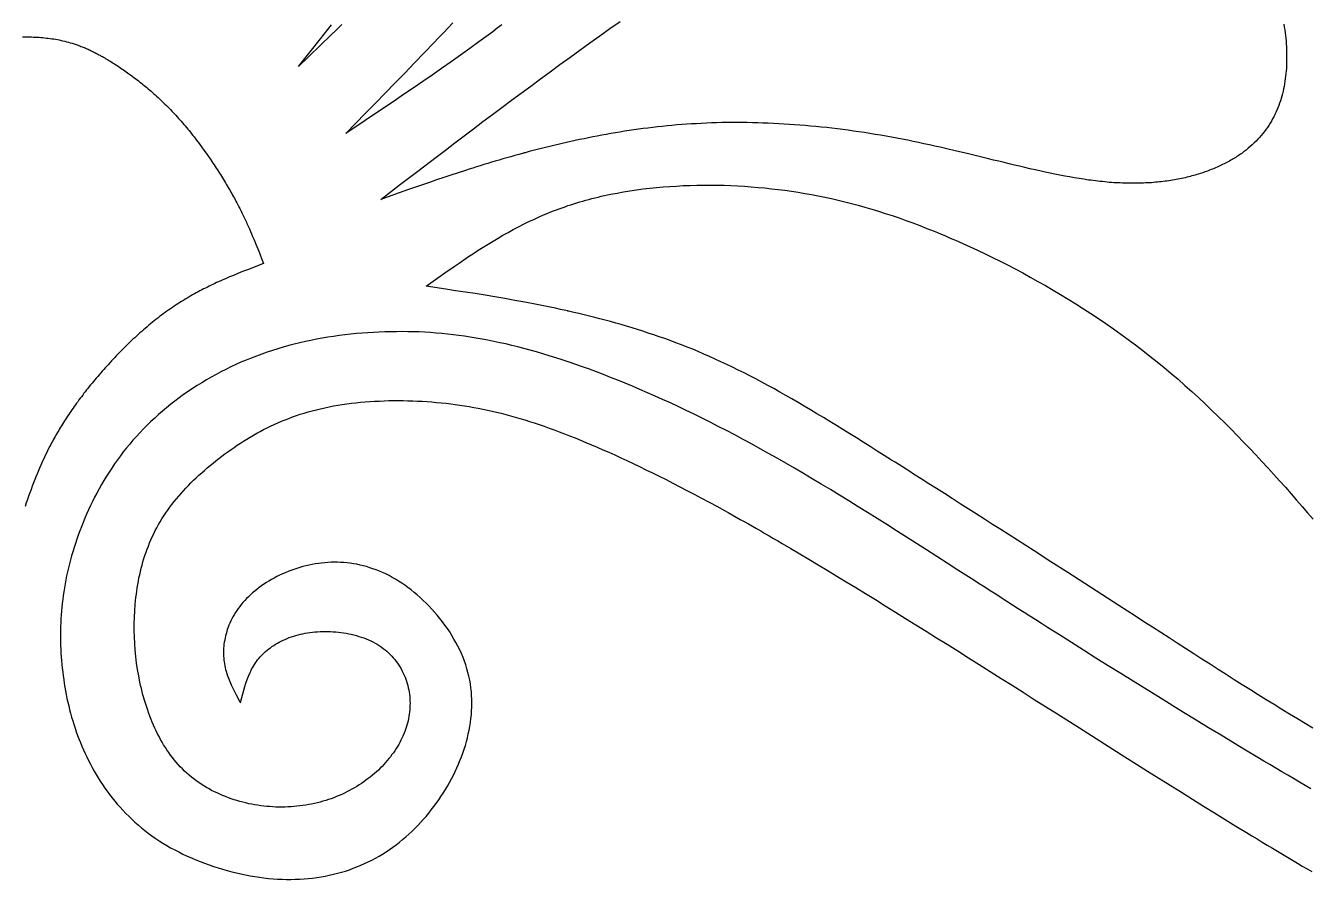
# Model space of a CAD drawing. Extents: x 0 to 279, y 0 to 212.
# Drawn here: x 191.69 to 204.29, y 111.6 to 119.99 of the extents above; entities that cross this region are included whole.
import ezdxf

# ---------------------------------------------------------------- set-up
doc = ezdxf.new("R2010")
doc.units = 0
doc.layers.add('LAYER_1', color=18, linetype='CONTINUOUS')

msp = doc.modelspace()

# ---------------------------------------------------------------- linework, layer by layer
at = {"layer": 'LAYER_1'}
for points in [[(194.797, 120.002), (194.744, 119.95), (194.691, 119.899), (194.584, 119.795), (194.476, 119.691), (194.369, 119.588), (194.586, 119.861), (194.695, 119.999)], [(196.369, 119.997), (196.324, 119.964), (196.28, 119.93), (196.235, 119.897), (196.144, 119.831), (196.053, 119.765), (195.962, 119.699), (195.87, 119.634), (195.777, 119.569), (195.684, 119.504), (195.591, 119.44), (195.497, 119.376), (195.403, 119.312), (195.309, 119.248), (195.214, 119.184), (195.025, 119.057), (194.835, 118.93), (195.029, 119.129), (195.126, 119.228), (195.223, 119.327), (195.32, 119.426), (195.416, 119.524), (195.511, 119.623), (195.606, 119.722), (195.7, 119.821), (195.747, 119.87), (195.794, 119.919), (195.84, 119.969), (195.886, 120.018)], [(204.053, 120.003), (204.058, 119.975), (204.062, 119.947), (204.066, 119.92), (204.069, 119.892), (204.072, 119.865), (204.075, 119.837), (204.077, 119.81), (204.079, 119.783), (204.08, 119.756), (204.081, 119.729), (204.081, 119.702), (204.081, 119.675), (204.081, 119.648), (204.08, 119.622), (204.079, 119.596), (204.078, 119.57), (204.076, 119.544), (204.073, 119.518), (204.071, 119.493), (204.067, 119.468), (204.064, 119.443), (204.06, 119.418), (204.055, 119.393), (204.05, 119.369), (204.045, 119.344), (204.039, 119.32), (204.033, 119.297), (204.026, 119.273), (204.019, 119.25), (204.011, 119.227), (204.003, 119.204), (203.994, 119.181), (203.985, 119.159), (203.975, 119.137), (203.965, 119.115), (203.954, 119.093), (203.943, 119.072), (203.931, 119.051), (203.918, 119.03), (203.905, 119.009), (203.892, 118.989), (203.877, 118.969), (203.863, 118.949), (203.847, 118.93), (203.832, 118.91), (203.815, 118.891), (203.798, 118.873), (203.78, 118.854), (203.762, 118.836), (203.743, 118.819), (203.723, 118.801), (203.703, 118.784), (203.693, 118.776), (203.682, 118.767), (203.672, 118.759), (203.661, 118.751), (203.65, 118.743), (203.639, 118.734), (203.627, 118.726), (203.616, 118.719), (203.604, 118.711), (203.592, 118.703), (203.581, 118.695), (203.568, 118.688), (203.556, 118.68), (203.544, 118.673), (203.531, 118.666), (203.518, 118.658), (203.505, 118.651), (203.492, 118.644), (203.479, 118.637), (203.466, 118.631), (203.452, 118.624), (203.439, 118.617), (203.425, 118.611), (203.411, 118.604), (203.397, 118.598), (203.382, 118.592), (203.368, 118.586), (203.353, 118.58), (203.339, 118.574), (203.324, 118.568), (203.309, 118.562), (203.293, 118.557), (203.278, 118.551), (203.263, 118.546), (203.247, 118.541), (203.231, 118.536), (203.215, 118.531), (203.199, 118.526), (203.183, 118.521), (203.167, 118.516), (203.15, 118.512), (203.134, 118.508), (203.117, 118.503), (203.1, 118.499), (203.083, 118.495), (203.066, 118.491), (203.049, 118.488), (203.031, 118.484), (203.013, 118.481), (202.996, 118.477), (202.978, 118.474), (202.96, 118.471), (202.942, 118.468), (202.923, 118.465), (202.905, 118.462), (202.887, 118.46), (202.868, 118.458), (202.849, 118.455), (202.83, 118.453), (202.811, 118.451), (202.792, 118.45), (202.773, 118.448), (202.753, 118.446), (202.734, 118.445), (202.714, 118.444), (202.694, 118.443), (202.674, 118.442), (202.654, 118.441), (202.634, 118.441), (202.613, 118.44), (202.593, 118.44), (202.572, 118.44), (202.552, 118.44), (202.531, 118.44), (202.51, 118.44), (202.489, 118.441), (202.467, 118.442), (202.446, 118.443), (202.425, 118.444), (202.403, 118.445), (202.381, 118.446), (202.36, 118.448), (202.338, 118.449), (202.316, 118.451), (202.294, 118.453), (202.271, 118.456), (202.249, 118.458), (202.226, 118.461), (202.204, 118.463), (202.181, 118.466), (202.158, 118.469), (202.135, 118.472), (202.089, 118.479), (202.043, 118.486), (201.996, 118.494), (201.948, 118.503), (201.901, 118.511), (201.853, 118.52), (201.804, 118.53), (201.756, 118.54), (201.707, 118.55), (201.657, 118.561), (201.608, 118.572), (201.558, 118.583), (201.508, 118.595), (201.457, 118.607), (201.406, 118.619), (201.355, 118.631), (201.304, 118.643), (201.253, 118.656), (201.201, 118.668), (201.15, 118.681), (201.045, 118.706), (200.941, 118.732), (200.836, 118.757), (200.73, 118.782), (200.677, 118.794), (200.624, 118.806), (200.571, 118.818), (200.517, 118.829), (200.464, 118.841), (200.411, 118.852), (200.358, 118.863), (200.304, 118.873), (200.251, 118.883), (200.198, 118.893), (200.145, 118.903), (200.091, 118.912), (200.038, 118.921), (199.985, 118.929), (199.932, 118.938), (199.878, 118.946), (199.825, 118.953), (199.772, 118.961), (199.719, 118.968), (199.666, 118.974), (199.613, 118.981), (199.561, 118.987), (199.508, 118.992), (199.455, 118.997), (199.403, 119.002), (199.35, 119.007), (199.298, 119.011), (199.246, 119.015), (199.194, 119.019), (199.142, 119.022), (199.09, 119.025), (199.038, 119.028), (198.986, 119.03), (198.935, 119.032), (198.884, 119.034), (198.832, 119.035), (198.781, 119.036), (198.731, 119.037), (198.68, 119.037), (198.63, 119.037), (198.579, 119.036), (198.529, 119.036), (198.479, 119.035), (198.43, 119.033), (198.38, 119.031), (198.331, 119.029), (198.282, 119.026), (198.233, 119.024), (198.185, 119.02), (198.136, 119.017), (198.088, 119.013), (198.04, 119.009), (197.993, 119.004), (197.945, 118.999), (197.898, 118.994), (197.851, 118.989), (197.804, 118.983), (197.758, 118.977), (197.712, 118.971), (197.666, 118.965), (197.62, 118.958), (197.574, 118.951), (197.529, 118.944), (197.484, 118.936), (197.439, 118.929), (197.395, 118.921), (197.35, 118.913), (197.306, 118.904), (197.262, 118.896), (197.219, 118.887), (197.176, 118.878), (197.133, 118.869), (197.09, 118.86), (197.047, 118.851), (197.005, 118.841), (196.963, 118.832), (196.921, 118.822), (196.88, 118.812), (196.839, 118.802), (196.798, 118.792), (196.757, 118.782), (196.717, 118.771), (196.677, 118.761), (196.637, 118.751), (196.597, 118.74), (196.592, 118.739), (196.59, 118.738), (196.588, 118.738), (196.588, 118.737), (196.588, 118.737), (196.583, 118.736), (196.573, 118.733), (196.534, 118.723), (196.495, 118.712), (196.456, 118.701), (196.418, 118.69), (196.38, 118.679), (196.342, 118.668), (196.304, 118.657), (196.267, 118.646), (196.23, 118.635), (196.193, 118.623), (196.156, 118.612), (196.119, 118.601), (196.083, 118.589), (196.046, 118.578), (196.01, 118.566), (195.939, 118.543), (195.868, 118.52), (195.797, 118.496), (195.727, 118.473), (195.658, 118.449), (195.589, 118.425), (195.52, 118.401), (195.451, 118.378), (195.315, 118.33), (195.179, 118.281), (195.36, 118.42), (195.542, 118.559), (195.724, 118.698), (195.815, 118.767), (195.907, 118.837), (195.999, 118.907), (196.091, 118.976), (196.183, 119.046), (196.276, 119.116), (196.369, 119.186), (196.463, 119.256), (196.557, 119.326), (196.652, 119.396), (196.747, 119.467), (196.843, 119.537), (196.94, 119.608), (197.037, 119.678), (197.135, 119.749), (197.233, 119.82), (197.332, 119.89), (197.431, 119.961), (197.531, 120.031)], [(191.658, 119.881), (191.694, 119.88), (191.73, 119.879), (191.748, 119.879), (191.766, 119.878), (191.785, 119.877), (191.803, 119.876), (191.821, 119.875), (191.839, 119.873), (191.857, 119.872), (191.875, 119.87), (191.893, 119.868), (191.911, 119.866), (191.929, 119.864), (191.947, 119.861), (191.965, 119.859), (191.983, 119.856), (192.001, 119.852), (192.019, 119.849), (192.037, 119.845), (192.055, 119.841), (192.073, 119.837), (192.092, 119.832), (192.11, 119.827), (192.128, 119.822), (192.147, 119.816), (192.156, 119.814), (192.166, 119.81), (192.175, 119.807), (192.185, 119.804), (192.194, 119.801), (192.204, 119.797), (192.213, 119.794), (192.223, 119.79), (192.233, 119.786), (192.243, 119.782), (192.253, 119.778), (192.263, 119.774), (192.273, 119.77), (192.283, 119.766), (192.293, 119.761), (192.303, 119.757), (192.313, 119.752), (192.324, 119.747), (192.334, 119.742), (192.345, 119.737), (192.355, 119.732), (192.366, 119.726), (192.377, 119.721), (192.387, 119.715), (192.398, 119.71), (192.409, 119.704), (192.421, 119.698), (192.432, 119.691), (192.443, 119.685), (192.455, 119.679), (192.466, 119.672), (192.478, 119.665), (192.49, 119.658), (192.502, 119.651), (192.514, 119.644), (192.526, 119.636), (192.538, 119.629), (192.55, 119.621), (192.563, 119.613), (192.575, 119.605), (192.588, 119.597), (192.6, 119.589), (192.613, 119.58), (192.626, 119.572), (192.639, 119.563), (192.652, 119.554), (192.665, 119.545), (192.678, 119.536), (192.691, 119.526), (192.704, 119.517), (192.718, 119.507), (192.731, 119.497), (192.744, 119.487), (192.758, 119.477), (192.771, 119.467), (192.785, 119.457), (192.798, 119.446), (192.812, 119.435), (192.826, 119.425), (192.839, 119.414), (192.853, 119.402), (192.867, 119.391), (192.88, 119.38), (192.894, 119.368), (192.908, 119.356), (192.921, 119.345), (192.935, 119.333), (192.949, 119.32), (192.963, 119.308), (192.976, 119.296), (192.99, 119.283), (193.004, 119.271), (193.017, 119.258), (193.031, 119.245), (193.045, 119.232), (193.058, 119.218), (193.072, 119.205), (193.085, 119.192), (193.099, 119.178), (193.112, 119.164), (193.126, 119.15), (193.139, 119.136), (193.152, 119.122), (193.166, 119.108), (193.179, 119.093), (193.192, 119.078), (193.205, 119.064), (193.218, 119.049), (193.231, 119.034), (193.244, 119.019), (193.257, 119.004), (193.27, 118.988), (193.282, 118.973), (193.295, 118.958), (193.308, 118.942), (193.32, 118.926), (193.333, 118.911), (193.345, 118.895), (193.369, 118.863), (193.393, 118.831), (193.417, 118.799), (193.441, 118.767), (193.464, 118.735), (193.486, 118.702), (193.509, 118.67), (193.52, 118.654), (193.53, 118.637), (193.541, 118.621), (193.552, 118.605), (193.562, 118.589), (193.573, 118.573), (193.583, 118.557), (193.593, 118.541), (193.603, 118.525), (193.613, 118.509), (193.623, 118.493), (193.633, 118.477), (193.643, 118.461), (193.652, 118.445), (193.661, 118.43), (193.671, 118.414), (193.68, 118.399), (193.689, 118.383), (193.698, 118.368), (193.706, 118.353), (193.715, 118.338), (193.723, 118.323), (193.731, 118.308), (193.74, 118.293), (193.748, 118.278), (193.755, 118.264), (193.763, 118.249), (193.771, 118.235), (193.778, 118.221), (193.785, 118.207), (193.793, 118.193), (193.8, 118.179), (193.807, 118.165), (193.813, 118.151), (193.82, 118.138), (193.827, 118.124), (193.833, 118.111), (193.84, 118.097), (193.846, 118.084), (193.852, 118.071), (193.858, 118.057), (193.864, 118.044), (193.87, 118.031), (193.876, 118.018), (193.882, 118.006), (193.888, 117.993), (193.899, 117.967), (193.91, 117.942), (193.92, 117.917), (193.931, 117.892), (193.941, 117.868), (193.951, 117.843), (193.96, 117.819), (193.97, 117.795), (193.979, 117.771), (193.989, 117.747), (194.007, 117.699), (194.025, 117.652), (193.952, 117.623), (193.878, 117.594), (193.841, 117.58), (193.804, 117.565), (193.768, 117.55), (193.731, 117.535), (193.694, 117.519), (193.658, 117.504), (193.621, 117.487), (193.584, 117.471), (193.566, 117.463), (193.548, 117.454), (193.529, 117.445), (193.511, 117.437), (193.493, 117.428), (193.475, 117.419), (193.456, 117.41), (193.438, 117.401), (193.42, 117.391), (193.402, 117.382), (193.384, 117.372), (193.365, 117.362), (193.347, 117.352), (193.329, 117.342), (193.311, 117.332), (193.293, 117.322), (193.275, 117.311), (193.257, 117.3), (193.239, 117.289), (193.221, 117.278), (193.203, 117.267), (193.185, 117.255), (193.167, 117.244), (193.149, 117.232), (193.131, 117.22), (193.113, 117.207), (193.095, 117.195), (193.077, 117.182), (193.059, 117.169), (193.041, 117.156), (193.023, 117.143), (193.005, 117.129), (192.988, 117.115), (192.97, 117.101), (192.952, 117.087), (192.935, 117.073), (192.917, 117.058), (192.899, 117.044), (192.882, 117.029), (192.864, 117.014), (192.847, 116.999), (192.83, 116.984), (192.812, 116.969), (192.795, 116.953), (192.778, 116.937), (192.761, 116.922), (192.744, 116.906), (192.727, 116.89), (192.711, 116.874), (192.694, 116.858), (192.677, 116.842), (192.661, 116.825), (192.644, 116.809), (192.628, 116.793), (192.612, 116.776), (192.596, 116.76), (192.58, 116.743), (192.564, 116.726), (192.548, 116.71), (192.532, 116.693), (192.517, 116.676), (192.502, 116.659), (192.486, 116.642), (192.471, 116.626), (192.456, 116.609), (192.441, 116.592), (192.427, 116.575), (192.412, 116.558), (192.398, 116.541), (192.383, 116.524), (192.369, 116.508), (192.355, 116.491), (192.342, 116.474), (192.328, 116.457), (192.314, 116.441), (192.301, 116.424), (192.288, 116.408), (192.275, 116.391), (192.262, 116.375), (192.25, 116.358), (192.237, 116.342), (192.225, 116.326), (192.213, 116.31), (192.201, 116.293), (192.19, 116.277), (192.178, 116.261), (192.167, 116.245), (192.155, 116.23), (192.144, 116.214), (192.133, 116.198), (192.123, 116.182), (192.112, 116.166), (192.102, 116.151), (192.091, 116.135), (192.081, 116.119), (192.071, 116.104), (192.061, 116.088), (192.051, 116.073), (192.042, 116.057), (192.032, 116.042), (192.023, 116.026), (192.014, 116.011), (192.005, 115.995), (191.996, 115.98), (191.987, 115.964), (191.978, 115.949), (191.97, 115.934), (191.961, 115.918), (191.953, 115.903), (191.944, 115.887), (191.936, 115.872), (191.928, 115.856), (191.912, 115.825), (191.897, 115.794), (191.882, 115.763), (191.867, 115.732), (191.853, 115.701), (191.838, 115.669), (191.825, 115.638), (191.811, 115.606), (191.804, 115.59), (191.801, 115.582), (191.801, 115.581), (191.8, 115.58), (191.8, 115.58), (191.8, 115.579), (191.799, 115.577), (191.792, 115.561), (191.779, 115.529), (191.767, 115.496), (191.754, 115.464), (191.742, 115.431), (191.73, 115.398), (191.718, 115.364), (191.706, 115.331), (191.694, 115.297), (191.683, 115.264)], [(204.337, 113.082), (204.262, 113.128), (204.186, 113.174), (204.11, 113.22), (204.034, 113.267), (203.957, 113.315), (203.879, 113.363), (203.802, 113.411), (203.724, 113.46), (203.645, 113.51), (203.566, 113.56), (203.487, 113.61), (203.408, 113.661), (203.328, 113.712), (203.248, 113.763), (203.168, 113.815), (203.087, 113.867), (203.006, 113.919), (202.925, 113.972), (202.843, 114.024), (202.761, 114.077), (202.679, 114.13), (202.597, 114.184), (202.431, 114.29), (202.265, 114.398), (202.098, 114.505), (201.932, 114.612), (201.765, 114.719), (201.6, 114.825), (201.517, 114.878), (201.435, 114.93), (201.354, 114.983), (201.272, 115.035), (201.191, 115.087), (201.111, 115.138), (201.031, 115.189), (200.951, 115.24), (200.873, 115.29), (200.795, 115.34), (200.717, 115.389), (200.64, 115.438), (200.564, 115.486), (200.489, 115.534), (200.415, 115.581), (200.378, 115.605), (200.342, 115.628), (200.305, 115.651), (200.269, 115.674), (200.233, 115.697), (200.198, 115.719), (200.162, 115.742), (200.127, 115.764), (200.057, 115.808), (199.988, 115.851), (199.92, 115.894), (199.853, 115.936), (199.787, 115.978), (199.721, 116.018), (199.656, 116.058), (199.592, 116.098), (199.528, 116.136), (199.465, 116.174), (199.402, 116.212), (199.341, 116.248), (199.279, 116.284), (199.219, 116.32), (199.159, 116.354), (199.099, 116.388), (199.04, 116.421), (198.981, 116.453), (198.922, 116.485), (198.864, 116.516), (198.807, 116.546), (198.749, 116.576), (198.692, 116.604), (198.635, 116.632), (198.579, 116.66), (198.522, 116.686), (198.466, 116.712), (198.41, 116.737), (198.355, 116.761), (198.299, 116.785), (198.244, 116.808), (198.189, 116.83), (198.134, 116.852), (198.079, 116.873), (198.024, 116.893), (197.97, 116.913), (197.916, 116.932), (197.862, 116.95), (197.808, 116.968), (197.754, 116.986), (197.701, 117.003), (197.648, 117.019), (197.595, 117.035), (197.542, 117.051), (197.489, 117.066), (197.437, 117.08), (197.385, 117.095), (197.333, 117.108), (197.281, 117.122), (197.229, 117.135), (197.178, 117.147), (197.126, 117.16), (197.075, 117.171), (197.024, 117.183), (197.021, 117.184), (197.019, 117.184), (197.019, 117.184), (197.018, 117.184), (197.015, 117.185), (197.009, 117.187), (196.996, 117.189), (196.945, 117.2), (196.895, 117.211), (196.845, 117.222), (196.795, 117.232), (196.745, 117.242), (196.695, 117.252), (196.596, 117.271), (196.497, 117.289), (196.399, 117.306), (196.301, 117.323), (196.204, 117.339), (196.107, 117.355), (196.01, 117.37), (195.913, 117.384), (195.817, 117.399), (195.624, 117.427), (195.716, 117.493), (195.809, 117.558), (195.901, 117.623), (195.948, 117.655), (195.995, 117.687), (196.042, 117.719), (196.089, 117.75), (196.137, 117.781), (196.185, 117.811), (196.233, 117.841), (196.282, 117.871), (196.331, 117.9), (196.38, 117.929), (196.43, 117.957), (196.48, 117.984), (196.531, 118.011), (196.583, 118.038), (196.635, 118.063), (196.688, 118.088), (196.741, 118.112), (196.795, 118.135), (196.822, 118.147), (196.85, 118.158), (196.877, 118.169), (196.905, 118.179), (196.933, 118.19), (196.961, 118.2), (196.99, 118.21), (197.018, 118.22), (197.047, 118.229), (197.076, 118.239), (197.105, 118.248), (197.135, 118.257), (197.164, 118.265), (197.194, 118.274), (197.224, 118.282), (197.254, 118.289), (197.285, 118.297), (197.315, 118.304), (197.346, 118.312), (197.377, 118.319), (197.407, 118.325), (197.439, 118.332), (197.501, 118.344), (197.564, 118.355), (197.628, 118.366), (197.692, 118.375), (197.757, 118.384), (197.822, 118.391), (197.887, 118.398), (197.953, 118.404), (198.019, 118.409), (198.085, 118.413), (198.152, 118.417), (198.218, 118.419), (198.285, 118.421), (198.352, 118.422), (198.419, 118.422), (198.486, 118.421), (198.553, 118.42), (198.62, 118.417), (198.687, 118.414), (198.753, 118.41), (198.82, 118.406), (198.886, 118.4), (198.953, 118.394), (199.019, 118.387), (199.084, 118.379), (199.15, 118.371), (199.216, 118.362), (199.281, 118.352), (199.346, 118.341), (199.412, 118.329), (199.477, 118.317), (199.543, 118.303), (199.608, 118.289), (199.674, 118.274), (199.739, 118.258), (199.805, 118.241), (199.871, 118.224), (199.937, 118.205), (200.004, 118.186), (200.07, 118.166), (200.137, 118.144), (200.204, 118.122), (200.272, 118.099), (200.34, 118.075), (200.408, 118.05), (200.477, 118.024), (200.546, 117.997), (200.616, 117.969), (200.651, 117.955), (200.686, 117.941), (200.721, 117.926), (200.756, 117.911), (200.792, 117.895), (200.828, 117.88), (200.863, 117.864), (200.899, 117.848), (200.971, 117.815), (201.044, 117.782), (201.117, 117.747), (201.191, 117.711), (201.264, 117.674), (201.338, 117.637), (201.413, 117.598), (201.487, 117.558), (201.561, 117.518), (201.636, 117.476), (201.711, 117.434), (201.786, 117.39), (201.86, 117.346), (201.935, 117.301), (202.009, 117.254), (202.084, 117.207), (202.158, 117.159), (202.231, 117.11), (202.305, 117.06), (202.378, 117.009), (202.451, 116.958), (202.523, 116.905), (202.595, 116.852), (202.667, 116.797), (202.737, 116.742), (202.807, 116.686), (202.877, 116.629), (202.946, 116.571), (203.014, 116.513), (203.081, 116.453), (203.148, 116.393), (203.214, 116.333), (203.28, 116.271), (203.344, 116.21), (203.408, 116.148), (203.472, 116.085), (203.534, 116.022), (203.596, 115.959), (203.658, 115.896), (203.718, 115.832), (203.778, 115.769), (203.837, 115.705), (203.896, 115.641), (203.954, 115.578), (204.011, 115.514), (204.068, 115.451), (204.124, 115.388), (204.179, 115.325), (204.233, 115.263), (204.287, 115.201), (204.341, 115.139)], [(204.319, 112.488), (204.263, 112.52), (204.206, 112.553), (204.149, 112.587), (204.091, 112.621), (204.033, 112.655), (203.975, 112.69), (203.916, 112.725), (203.857, 112.76), (203.798, 112.795), (203.678, 112.867), (203.558, 112.94), (203.436, 113.013), (203.314, 113.088), (203.191, 113.163), (203.068, 113.238), (202.82, 113.391), (202.574, 113.544), (202.451, 113.621), (202.328, 113.697), (202.207, 113.773), (202.086, 113.849), (201.966, 113.925), (201.848, 114), (201.73, 114.074), (201.672, 114.111), (201.615, 114.148), (201.557, 114.184), (201.5, 114.221), (201.444, 114.257), (201.388, 114.293), (201.332, 114.328), (201.277, 114.364), (201.222, 114.399), (201.168, 114.434), (201.114, 114.468), (201.06, 114.503), (201.007, 114.537), (200.954, 114.571), (200.901, 114.605), (200.849, 114.638), (200.745, 114.705), (200.643, 114.77), (200.542, 114.835), (200.442, 114.898), (200.344, 114.961), (200.247, 115.023), (200.151, 115.084), (200.056, 115.143), (199.962, 115.202), (199.869, 115.26), (199.777, 115.317), (199.686, 115.373), (199.597, 115.428), (199.507, 115.482), (199.419, 115.535), (199.332, 115.587), (199.245, 115.638), (199.159, 115.688), (199.074, 115.737), (198.99, 115.784), (198.906, 115.831), (198.822, 115.877), (198.74, 115.922), (198.658, 115.966), (198.576, 116.008), (198.496, 116.05), (198.415, 116.091), (198.336, 116.131), (198.257, 116.169), (198.179, 116.207), (198.102, 116.244), (198.025, 116.28), (197.949, 116.314), (197.874, 116.348), (197.799, 116.381), (197.725, 116.413), (197.652, 116.444), (197.58, 116.474), (197.508, 116.503), (197.437, 116.532), (197.367, 116.559), (197.298, 116.585), (197.229, 116.611), (197.162, 116.635), (197.095, 116.659), (197.029, 116.681), (196.963, 116.703), (196.899, 116.724), (196.835, 116.744), (196.772, 116.763), (196.709, 116.782), (196.648, 116.799), (196.586, 116.816), (196.526, 116.831), (196.466, 116.846), (196.407, 116.86), (196.348, 116.873), (196.289, 116.886), (196.231, 116.898), (196.174, 116.908), (196.116, 116.918), (196.059, 116.928), (196.003, 116.936), (195.946, 116.944), (195.89, 116.951), (195.834, 116.957), (195.778, 116.963), (195.722, 116.968), (195.667, 116.972), (195.611, 116.975), (195.555, 116.978), (195.5, 116.98), (195.444, 116.981), (195.388, 116.982), (195.332, 116.981), (195.276, 116.981), (195.22, 116.979), (195.164, 116.977), (195.108, 116.974), (195.051, 116.971), (194.995, 116.967), (194.939, 116.962), (194.883, 116.956), (194.827, 116.95), (194.771, 116.942), (194.715, 116.935), (194.659, 116.926), (194.604, 116.916), (194.548, 116.906), (194.493, 116.895), (194.438, 116.884), (194.383, 116.871), (194.329, 116.858), (194.275, 116.844), (194.221, 116.829), (194.168, 116.813), (194.115, 116.797), (194.062, 116.779), (194.009, 116.761), (193.958, 116.742), (193.906, 116.722), (193.855, 116.701), (193.805, 116.68), (193.754, 116.657), (193.705, 116.634), (193.656, 116.61), (193.607, 116.586), (193.56, 116.56), (193.512, 116.534), (193.466, 116.507), (193.419, 116.479), (193.374, 116.451), (193.329, 116.422), (193.285, 116.392), (193.241, 116.362), (193.198, 116.331), (193.156, 116.299), (193.115, 116.267), (193.074, 116.234), (193.034, 116.2), (192.995, 116.166), (192.957, 116.132), (192.919, 116.097), (192.883, 116.061), (192.847, 116.025), (192.812, 115.988), (192.777, 115.951), (192.744, 115.914), (192.712, 115.876), (192.68, 115.838), (192.649, 115.799), (192.62, 115.76), (192.591, 115.72), (192.563, 115.681), (192.535, 115.64), (192.509, 115.6), (192.483, 115.56), (192.458, 115.519), (192.434, 115.478), (192.411, 115.437), (192.389, 115.395), (192.367, 115.354), (192.346, 115.313), (192.326, 115.271), (192.307, 115.23), (192.288, 115.188), (192.27, 115.147), (192.253, 115.105), (192.237, 115.064), (192.221, 115.022), (192.206, 114.981), (192.191, 114.94), (192.178, 114.899), (192.165, 114.858), (192.152, 114.818), (192.141, 114.778), (192.13, 114.738), (192.119, 114.698), (192.109, 114.658), (192.1, 114.619), (192.092, 114.58), (192.084, 114.541), (192.076, 114.502), (192.07, 114.463), (192.063, 114.424), (192.058, 114.386), (192.053, 114.348), (192.048, 114.31), (192.044, 114.272), (192.041, 114.234), (192.038, 114.196), (192.036, 114.158), (192.034, 114.121), (192.032, 114.083), (192.032, 114.046), (192.031, 114.008), (192.031, 113.971), (192.032, 113.934), (192.033, 113.896), (192.034, 113.859), (192.036, 113.822), (192.039, 113.785), (192.042, 113.747), (192.045, 113.71), (192.049, 113.673), (192.053, 113.636), (192.057, 113.598), (192.063, 113.561), (192.068, 113.524), (192.074, 113.487), (192.081, 113.45), (192.088, 113.413), (192.095, 113.376), (192.103, 113.34), (192.112, 113.303), (192.121, 113.266), (192.131, 113.23), (192.141, 113.193), (192.152, 113.157), (192.163, 113.121), (192.175, 113.084), (192.187, 113.048), (192.2, 113.012), (192.213, 112.977), (192.228, 112.941), (192.242, 112.906), (192.258, 112.87), (192.273, 112.835), (192.29, 112.8), (192.307, 112.765), (192.325, 112.731), (192.343, 112.696), (192.362, 112.662), (192.382, 112.628), (192.402, 112.594), (192.423, 112.561), (192.445, 112.528), (192.467, 112.495), (192.49, 112.463), (192.514, 112.43), (192.539, 112.399), (192.564, 112.367), (192.59, 112.336), (192.617, 112.306), (192.644, 112.276), (192.673, 112.246), (192.702, 112.217), (192.732, 112.188), (192.762, 112.16), (192.794, 112.132), (192.826, 112.105), (192.859, 112.078), (192.893, 112.052), (192.928, 112.026), (192.963, 112.002), (193, 111.977), (193.037, 111.954), (193.075, 111.931), (193.114, 111.908), (193.154, 111.887), (193.194, 111.866), (193.235, 111.845), (193.276, 111.826), (193.318, 111.807), (193.361, 111.789), (193.404, 111.771), (193.447, 111.755), (193.491, 111.739), (193.535, 111.724), (193.58, 111.709), (193.624, 111.696), (193.669, 111.683), (193.714, 111.671), (193.76, 111.66), (193.805, 111.65), (193.85, 111.641), (193.895, 111.632), (193.941, 111.624), (193.986, 111.618), (194.031, 111.612), (194.076, 111.607), (194.12, 111.603), (194.165, 111.6), (194.209, 111.598), (194.253, 111.597), (194.296, 111.597), (194.339, 111.598), (194.382, 111.599), (194.425, 111.602), (194.467, 111.606), (194.509, 111.61), (194.551, 111.616), (194.592, 111.622), (194.633, 111.629), (194.673, 111.637), (194.713, 111.647), (194.753, 111.657), (194.792, 111.668), (194.831, 111.679), (194.87, 111.692), (194.908, 111.706), (194.945, 111.72), (194.983, 111.735), (195.02, 111.752), (195.056, 111.769), (195.092, 111.787), (195.127, 111.806), (195.162, 111.826), (195.197, 111.846), (195.231, 111.868), (195.264, 111.89), (195.297, 111.913), (195.33, 111.937), (195.362, 111.962), (195.393, 111.988), (195.424, 112.014), (195.454, 112.041), (195.484, 112.068), (195.513, 112.097), (195.542, 112.126), (195.57, 112.155), (195.597, 112.185), (195.624, 112.216), (195.65, 112.247), (195.675, 112.279), (195.7, 112.312), (195.724, 112.344), (195.748, 112.378), (195.77, 112.411), (195.792, 112.445), (195.814, 112.48), (195.834, 112.514), (195.854, 112.549), (195.873, 112.585), (195.892, 112.62), (195.909, 112.656), (195.926, 112.692), (195.942, 112.729), (195.957, 112.765), (195.972, 112.802), (195.985, 112.839), (195.998, 112.876), (196.01, 112.913), (196.02, 112.951), (196.03, 112.988), (196.039, 113.026), (196.047, 113.063), (196.054, 113.101), (196.06, 113.139), (196.065, 113.177), (196.069, 113.215), (196.072, 113.253), (196.074, 113.291), (196.074, 113.329), (196.074, 113.367), (196.072, 113.405), (196.069, 113.442), (196.065, 113.48), (196.06, 113.518), (196.053, 113.556), (196.045, 113.593), (196.036, 113.631), (196.026, 113.668), (196.014, 113.705), (196.001, 113.742), (195.987, 113.779), (195.971, 113.816), (195.955, 113.852), (195.937, 113.888), (195.918, 113.924), (195.898, 113.959), (195.877, 113.994), (195.856, 114.029), (195.833, 114.062), (195.809, 114.096), (195.785, 114.129), (195.76, 114.161), (195.734, 114.193), (195.708, 114.224), (195.681, 114.254), (195.653, 114.283), (195.625, 114.312), (195.596, 114.34), (195.567, 114.367), (195.537, 114.393), (195.507, 114.418), (195.477, 114.443), (195.446, 114.466), (195.416, 114.488), (195.385, 114.509), (195.354, 114.529), (195.322, 114.548), (195.291, 114.566), (195.26, 114.583), (195.228, 114.599), (195.197, 114.613), (195.165, 114.627), (195.133, 114.639), (195.102, 114.651), (195.07, 114.661), (195.038, 114.671), (195.006, 114.68), (194.975, 114.687), (194.943, 114.694), (194.911, 114.699), (194.879, 114.704), (194.848, 114.708), (194.816, 114.711), (194.784, 114.713), (194.753, 114.714), (194.721, 114.714), (194.69, 114.714), (194.659, 114.712), (194.628, 114.71), (194.597, 114.707), (194.566, 114.703), (194.535, 114.698), (194.504, 114.693), (194.474, 114.687), (194.444, 114.68), (194.414, 114.672), (194.384, 114.663), (194.354, 114.654), (194.325, 114.644), (194.296, 114.634), (194.268, 114.623), (194.24, 114.611), (194.212, 114.599), (194.184, 114.586), (194.157, 114.573), (194.131, 114.559), (194.105, 114.544), (194.08, 114.529), (194.055, 114.514), (194.031, 114.498), (194.007, 114.482), (193.984, 114.465), (193.961, 114.448), (193.94, 114.431), (193.918, 114.413), (193.898, 114.395), (193.879, 114.376), (193.86, 114.358), (193.842, 114.339), (193.824, 114.319), (193.808, 114.3), (193.793, 114.28), (193.778, 114.26), (193.764, 114.24), (193.751, 114.22), (193.738, 114.199), (193.726, 114.179), (193.715, 114.158), (193.705, 114.138), (193.696, 114.117), (193.687, 114.096), (193.679, 114.075), (193.671, 114.054), (193.665, 114.033), (193.659, 114.012), (193.653, 113.992), (193.649, 113.971), (193.645, 113.95), (193.641, 113.93), (193.638, 113.909), (193.636, 113.889), (193.635, 113.869), (193.634, 113.849), (193.633, 113.829), (193.634, 113.809), (193.634, 113.79), (193.636, 113.771), (193.638, 113.752), (193.64, 113.734), (193.643, 113.715), (193.646, 113.697), (193.65, 113.679), (193.654, 113.661), (193.659, 113.644), (193.67, 113.609), (193.682, 113.575), (193.695, 113.542), (193.709, 113.509), (193.724, 113.476), (193.74, 113.444), (193.757, 113.412), (193.791, 113.349), (193.8, 113.333), (193.8, 113.332), (193.8, 113.332), (193.8, 113.332), (193.801, 113.333), (193.801, 113.335), (193.802, 113.34), (193.804, 113.349), (193.814, 113.385), (193.823, 113.421), (193.833, 113.457), (193.843, 113.492), (193.854, 113.527), (193.866, 113.562), (193.88, 113.596), (193.894, 113.629), (193.902, 113.645), (193.91, 113.662), (193.919, 113.678), (193.928, 113.693), (193.938, 113.709), (193.948, 113.724), (193.958, 113.739), (193.969, 113.754), (193.981, 113.769), (193.993, 113.783), (194.006, 113.797), (194.019, 113.811), (194.033, 113.824), (194.047, 113.837), (194.062, 113.85), (194.078, 113.862), (194.094, 113.874), (194.11, 113.886), (194.127, 113.897), (194.145, 113.908), (194.163, 113.918), (194.181, 113.929), (194.2, 113.938), (194.219, 113.948), (194.239, 113.956), (194.259, 113.965), (194.28, 113.973), (194.301, 113.98), (194.323, 113.988), (194.345, 113.994), (194.367, 114), (194.39, 114.006), (194.412, 114.011), (194.436, 114.016), (194.459, 114.02), (194.483, 114.023), (194.508, 114.027), (194.532, 114.029), (194.557, 114.031), (194.582, 114.032), (194.608, 114.033), (194.633, 114.034), (194.659, 114.033), (194.684, 114.033), (194.71, 114.031), (194.736, 114.029), (194.762, 114.027), (194.788, 114.024), (194.813, 114.02), (194.839, 114.016), (194.864, 114.011), (194.889, 114.006), (194.914, 114), (194.939, 113.993), (194.963, 113.986), (194.987, 113.978), (195.011, 113.97), (195.034, 113.961), (195.057, 113.952), (195.08, 113.942), (195.102, 113.931), (195.123, 113.919), (195.144, 113.908), (195.164, 113.895), (195.184, 113.882), (195.202, 113.868), (195.221, 113.854), (195.238, 113.839), (195.255, 113.824), (195.272, 113.808), (195.287, 113.791), (195.302, 113.774), (195.317, 113.757), (195.33, 113.739), (195.344, 113.721), (195.356, 113.703), (195.368, 113.684), (195.379, 113.665), (195.389, 113.645), (195.399, 113.625), (195.408, 113.605), (195.417, 113.585), (195.424, 113.564), (195.432, 113.544), (195.438, 113.523), (195.444, 113.502), (195.449, 113.48), (195.454, 113.459), (195.457, 113.438), (195.461, 113.416), (195.463, 113.394), (195.465, 113.373), (195.466, 113.351), (195.467, 113.329), (195.466, 113.308), (195.466, 113.286), (195.464, 113.264), (195.462, 113.242), (195.459, 113.221), (195.456, 113.199), (195.452, 113.177), (195.447, 113.156), (195.442, 113.134), (195.436, 113.113), (195.429, 113.091), (195.422, 113.07), (195.414, 113.049), (195.406, 113.027), (195.397, 113.006), (195.387, 112.985), (195.377, 112.965), (195.366, 112.944), (195.355, 112.923), (195.343, 112.903), (195.33, 112.883), (195.317, 112.862), (195.303, 112.842), (195.289, 112.823), (195.274, 112.803), (195.259, 112.784), (195.243, 112.764), (195.226, 112.745), (195.209, 112.727), (195.192, 112.708), (195.173, 112.69), (195.155, 112.672), (195.136, 112.654), (195.116, 112.637), (195.096, 112.62), (195.076, 112.603), (195.055, 112.587), (195.033, 112.571), (195.011, 112.555), (194.989, 112.54), (194.966, 112.525), (194.943, 112.51), (194.92, 112.496), (194.896, 112.482), (194.872, 112.469), (194.847, 112.456), (194.822, 112.444), (194.797, 112.432), (194.771, 112.421), (194.745, 112.41), (194.719, 112.4), (194.693, 112.39), (194.666, 112.381), (194.639, 112.372), (194.611, 112.364), (194.584, 112.357), (194.556, 112.349), (194.528, 112.343), (194.499, 112.337), (194.471, 112.332), (194.442, 112.327), (194.413, 112.322), (194.384, 112.319), (194.355, 112.315), (194.326, 112.313), (194.297, 112.311), (194.267, 112.309), (194.238, 112.308), (194.208, 112.308), (194.178, 112.308), (194.149, 112.308), (194.119, 112.31), (194.089, 112.312), (194.06, 112.314), (194.03, 112.317), (194, 112.321), (193.971, 112.325), (193.941, 112.33), (193.912, 112.335), (193.882, 112.341), (193.853, 112.348), (193.824, 112.355), (193.795, 112.362), (193.766, 112.371), (193.738, 112.38), (193.709, 112.389), (193.681, 112.399), (193.653, 112.41), (193.625, 112.421), (193.598, 112.433), (193.571, 112.446), (193.544, 112.459), (193.517, 112.472), (193.491, 112.486), (193.465, 112.501), (193.439, 112.517), (193.414, 112.533), (193.39, 112.549), (193.365, 112.566), (193.342, 112.584), (193.318, 112.603), (193.295, 112.622), (193.273, 112.641), (193.251, 112.661), (193.23, 112.682), (193.209, 112.704), (193.189, 112.726), (193.169, 112.748), (193.15, 112.771), (193.131, 112.795), (193.113, 112.819), (193.095, 112.844), (193.078, 112.869), (193.062, 112.894), (193.045, 112.92), (193.03, 112.946), (193.015, 112.973), (193, 113), (192.986, 113.028), (192.972, 113.056), (192.959, 113.084), (192.946, 113.112), (192.934, 113.141), (192.922, 113.17), (192.91, 113.2), (192.899, 113.229), (192.889, 113.259), (192.879, 113.289), (192.869, 113.319), (192.86, 113.35), (192.842, 113.411), (192.834, 113.441), (192.826, 113.472), (192.819, 113.503), (192.812, 113.535), (192.8, 113.597), (192.789, 113.66), (192.779, 113.723), (192.771, 113.787), (192.765, 113.851), (192.761, 113.915), (192.758, 113.979), (192.756, 114.044), (192.756, 114.108), (192.758, 114.173), (192.761, 114.238), (192.766, 114.302), (192.769, 114.335), (192.773, 114.367), (192.777, 114.399), (192.781, 114.431), (192.786, 114.464), (192.791, 114.496), (192.797, 114.528), (192.803, 114.56), (192.81, 114.592), (192.817, 114.624), (192.825, 114.655), (192.833, 114.687), (192.842, 114.718), (192.851, 114.75), (192.861, 114.781), (192.872, 114.812), (192.883, 114.843), (192.895, 114.874), (192.907, 114.904), (192.92, 114.935), (192.934, 114.965), (192.948, 114.995), (192.963, 115.025), (192.978, 115.054), (192.995, 115.084), (193.012, 115.113), (193.029, 115.142), (193.048, 115.17), (193.067, 115.199), (193.086, 115.227), (193.106, 115.255), (193.127, 115.283), (193.149, 115.31), (193.171, 115.337), (193.193, 115.364), (193.216, 115.391), (193.24, 115.417), (193.264, 115.443), (193.289, 115.469), (193.314, 115.495), (193.34, 115.52), (193.366, 115.545), (193.392, 115.57), (193.419, 115.594), (193.446, 115.618), (193.474, 115.642), (193.502, 115.666), (193.531, 115.689), (193.559, 115.712), (193.588, 115.735), (193.618, 115.757), (193.647, 115.779), (193.677, 115.801), (193.708, 115.823), (193.738, 115.844), (193.769, 115.865), (193.8, 115.885), (193.831, 115.905), (193.863, 115.925), (193.895, 115.944), (193.928, 115.963), (193.961, 115.982), (193.994, 116), (194.027, 116.018), (194.061, 116.035), (194.096, 116.052), (194.131, 116.068), (194.166, 116.084), (194.202, 116.1), (194.238, 116.114), (194.275, 116.129), (194.312, 116.143), (194.35, 116.156), (194.388, 116.169), (194.427, 116.181), (194.466, 116.193), (194.506, 116.204), (194.546, 116.214), (194.588, 116.224), (194.629, 116.234), (194.671, 116.242), (194.714, 116.251), (194.757, 116.258), (194.801, 116.265), (194.845, 116.271), (194.89, 116.277), (194.935, 116.282), (194.98, 116.287), (195.026, 116.291), (195.072, 116.294), (195.118, 116.297), (195.165, 116.299), (195.211, 116.301), (195.258, 116.303), (195.305, 116.303), (195.352, 116.303), (195.399, 116.303), (195.446, 116.302), (195.493, 116.301), (195.54, 116.299), (195.587, 116.297), (195.634, 116.294), (195.681, 116.29), (195.727, 116.286), (195.774, 116.282), (195.82, 116.277), (195.866, 116.272), (195.911, 116.266), (195.957, 116.259), (196.002, 116.253), (196.047, 116.245), (196.092, 116.237), (196.137, 116.229), (196.182, 116.22), (196.227, 116.211), (196.272, 116.201), (196.317, 116.19), (196.362, 116.179), (196.408, 116.167), (196.454, 116.155), (196.5, 116.142), (196.546, 116.128), (196.593, 116.114), (196.64, 116.099), (196.687, 116.084), (196.735, 116.068), (196.784, 116.051), (196.833, 116.034), (196.882, 116.016), (196.933, 115.997), (196.984, 115.977), (197.035, 115.957), (197.088, 115.936), (197.141, 115.915), (197.195, 115.892), (197.25, 115.869), (197.306, 115.845), (197.362, 115.821), (197.42, 115.795), (197.478, 115.769), (197.538, 115.742), (197.598, 115.714), (197.66, 115.685), (197.722, 115.655), (197.785, 115.624), (197.85, 115.593), (197.915, 115.56), (197.982, 115.527), (198.049, 115.493), (198.118, 115.457), (198.188, 115.421), (198.259, 115.383), (198.332, 115.345), (198.405, 115.305), (198.48, 115.265), (198.556, 115.223), (198.594, 115.202), (198.633, 115.18), (198.672, 115.158), (198.711, 115.136), (198.751, 115.114), (198.791, 115.091), (198.831, 115.068), (198.872, 115.045), (198.913, 115.022), (198.954, 114.998), (198.996, 114.974), (199.038, 114.949), (199.081, 114.924), (199.123, 114.9), (199.209, 114.849), (199.297, 114.797), (199.386, 114.744), (199.476, 114.69), (199.567, 114.635), (199.659, 114.579), (199.753, 114.523), (199.847, 114.465), (199.943, 114.406), (200.039, 114.347), (200.137, 114.286), (200.236, 114.225), (200.336, 114.163), (200.436, 114.1), (200.538, 114.037), (200.641, 113.972), (200.744, 113.908), (200.848, 113.842), (200.953, 113.776), (201.059, 113.709), (201.166, 113.641), (201.274, 113.573), (201.382, 113.505), (201.491, 113.436), (201.601, 113.366), (201.711, 113.296), (201.822, 113.226), (202.045, 113.085), (202.492, 112.801), (202.604, 112.731), (202.715, 112.661), (202.826, 112.591), (202.936, 112.522), (203.046, 112.453), (203.155, 112.385), (203.264, 112.318), (203.371, 112.251), (203.477, 112.185), (203.583, 112.12), (203.687, 112.057), (203.739, 112.025), (203.79, 111.994), (203.841, 111.963), (203.891, 111.933), (203.942, 111.902), (203.991, 111.873), (204.041, 111.843), (204.09, 111.814), (204.138, 111.785), (204.186, 111.756), (204.234, 111.728), (204.281, 111.701), (204.328, 111.673)]]:
    msp.add_lwpolyline(points, dxfattribs=at)

doc.saveas('drawing.dxf')
